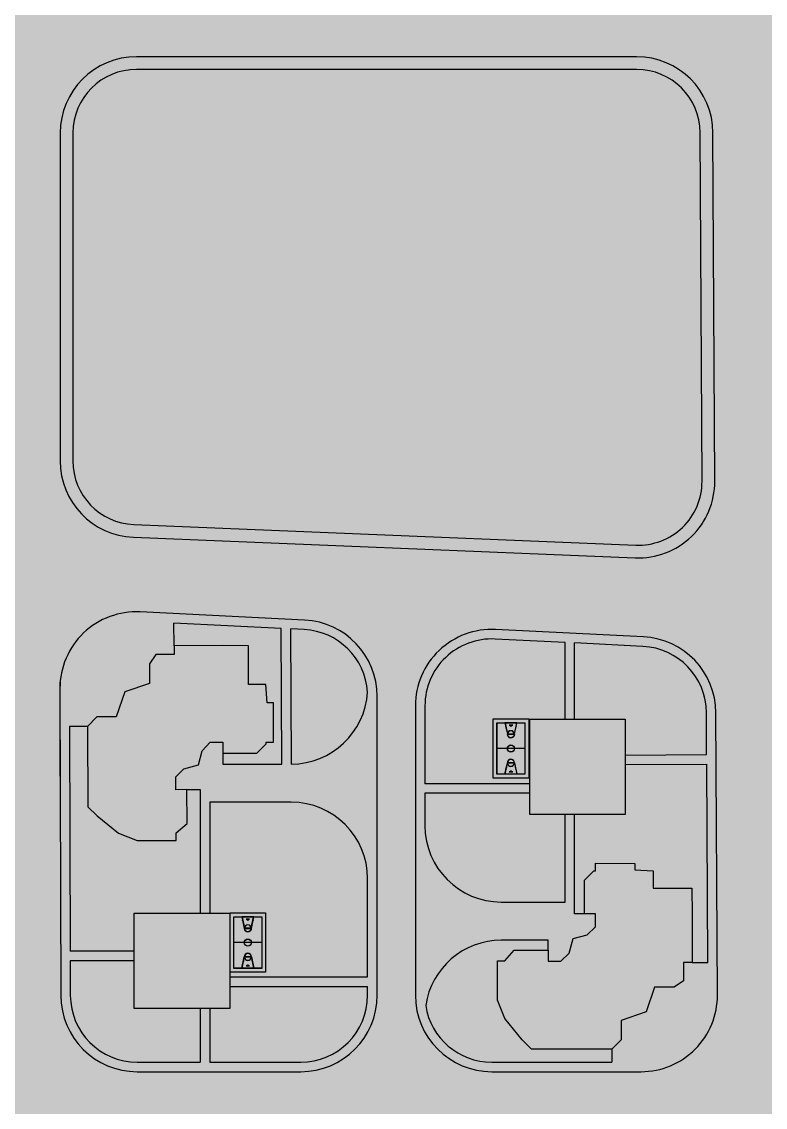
# Model space of a CAD drawing. Header units: inches. Extents: x -634 to 3638, y -6930911 to 5552.
# Drawn here: x 2070.2 to 2186.9, y 2172.8 to 2343.4 of the extents above; entities that cross this region are included whole.
import ezdxf

# ---------------------------------------------------------------- set-up
doc = ezdxf.new("R2010")
doc.units = ezdxf.units.IN
doc.header["$MEASUREMENT"] = 0
doc.layers.add('ELEV', color=134, linetype='Continuous', lineweight=18)
doc.layers.add('SPORT', color=7, linetype='Continuous')
doc.layers.add('зеленая зона', color=100, linetype='Continuous')
for name, color, linetype, true_color in [('дет.площадки', 7, 'Continuous', 0xf5eb38), ('дорога', 7, 'Continuous', 0x737373), ('жил.зона', 7, 'Continuous', 0xee6868)]:
    doc.layers.add(name, color=color, linetype=linetype, true_color=true_color)

# ---------------------------------------------------------------- blocks, each defined once
blk = doc.blocks.new('A$C6FDB6B95')
at = {"layer": 'SPORT'}
for p, q in [((-2148, 1133), (1300, 1133)), ((-2148, -936), (-2148, 1133)), ((-1918, 904), (1070, 904)), ((-1918, -706), (-1918, 904)), ((-427, -706), (-427, 904)), ((-421, -706), (-421, 904)), ((1070, 904), (1070, -706)), ((1300, 1133), (1300, -936)), ((-1920, 438), (-1256, 300)), ((-1918, -246), (-1918, 444)), ((-1918, -246), (-1918, 444)), ((-1918, 444), (-1255, 306)), ((-1721, 403), (-1720, 408)), ((-1716, 402), (-1721, 403)), ((-1720, 408), (-1715, 407)), ((-1715, 407), (-1716, 402)), ((-1620, 382), (-1619, 387)), ((-1615, 381), (-1620, 382)), ((-1619, 387), (-1613, 386)), ((-1613, 386), (-1615, 381)), ((-1519, 361), (-1518, 366)), ((-1513, 360), (-1519, 361)), ((-1518, 366), (-1512, 365)), ((-1512, 365), (-1513, 360)), ((-1277, 305), (-1276, 299)), ((-1258, -102), (-1258, 300)), ((-1252, 300), (-1252, -102)), ((-427, -418), (-427, 616)), ((-421, -418), (-421, 616)), ((1070, 444), (406, 306)), ((1071, 438), (407, 300)), ((409, -102), (409, 300)), ((429, 305), (428, 299)), ((1070, -246), (1070, 444)), ((1070, -246), (1070, 444)), ((-1256, -102), (-1920, -240)), ((-1255, -108), (-1918, -246)), ((-1277, -107), (-1276, -101)), ((406, -108), (1070, -246)), ((407, -102), (1071, -240)), ((429, -107), (428, -101)), ((1300, -936), (-2148, -936)), ((1070, -706), (-1918, -706))]:
    blk.add_line(p, q, dxfattribs=at)
for points in [[(1300, -936), (-2148, -936), (-2148, 1133), (1300, 1133)], [(1076, -711), (-1924, -711), (-1924, 909), (1076, 909)], [(-1781, 202), (-1784, 202), (-1784, -4), (-1781, -4)], [(671, 361), (669, 366), (664, 365), (665, 360)], [(772, 382), (771, 387), (765, 386), (766, 381)], [(873, 403), (872, 408), (866, 407), (868, 402)], [(932, 202), (936, 202), (936, -4), (932, -4)], [(-1721, -205), (-1720, -211), (-1715, -209), (-1716, -204)], [(-1620, -184), (-1619, -190), (-1613, -188), (-1615, -183)], [(-1519, -163), (-1518, -168), (-1512, -167), (-1513, -162)], [(671, -163), (669, -168), (664, -167), (665, -162)], [(772, -184), (771, -190), (765, -188), (766, -183)], [(873, -205), (872, -211), (866, -209), (868, -204)]]:
    blk.add_lwpolyline(points, close=True, dxfattribs=at)
blk.add_lwpolyline([(403, -102, -0.985815), (403, 300)], format="xyb", close=True, dxfattribs=at)
for centre, radius in [((-1741, 99), 25.9), ((-424, 99), 207), ((-424, 99), 201), ((892, 99), 25.9)]:
    blk.add_circle(centre, radius, dxfattribs=at)
for centre, radius, start, end in [((-1255, 99), 207, 96.21469, 263.78531), ((-1255, 99), 201, 96.21469, 263.78531), ((-1255, 99), 207, 270, 90), ((-1255, 99), 201, 270.81854, 89.18146), ((406, 99), 207, 90, 270), ((406, 99), 201, 276.21469, 83.78531), ((406, 99), 207, 276.21469, 83.78531)]:
    blk.add_arc(centre, radius, start, end, dxfattribs=at)

msp = doc.modelspace()

# ---------------------------------------------------------------- hatches: boundary and pattern name
at = {"layer": 'ELEV', "linetype": 'Continuous'}
h = msp.add_hatch(dxfattribs=at)
h.set_pattern_fill('ANSI31', color=256, scale=0.01044, style=0)
h.set_pattern_definition([(45, (1262.311104, 3366.587935), (-0.02343928418428, 0.02343928418428), [])])
edge = h.paths.add_edge_path()
edge.add_ellipse((1445.78234, 3471.96182), major_axis=(0, 6932302.83262), ratio=0.00000001506, start_angle=89.999976115149, end_angle=270.000023884851)
edge.add_line((1445.67794, 3474.85168), (1445.67794, 3528.48347))
edge.add_line((1445.67794, 3528.48347), (1445.88675, 3528.48347))
edge.add_line((1445.88675, 3528.48347), (1445.88675, 3474.85168))
at = {"layer": 'дорога', "true_color": 0x636466}
h = msp.add_hatch(color=251, dxfattribs=at)
h.dxf.hatch_style = 1
h.paths.add_polyline_path([(2388.16199, 2558.76151), (1900.91547, 2558.76151), (1902.62868, 2138.1204), (2321.55774, 2041.40864), (2361.66137, 2215.12663), (2374.93753, 2332.70619)])
at = {"layer": 'дорога', "true_color": 0x939598}
h = msp.add_hatch(color=252, dxfattribs=at)
h.dxf.hatch_style = 1
edge = h.paths.add_edge_path()
edge.add_arc((2166.73189, 2325.89562), 12, 0.2948023, 90)
edge.add_line((2166.73189, 2337.89562), (2088.20321, 2337.89562))
edge.add_arc((2088.20321, 2325.89562), 12, 90, 180)
edge.add_line((2076.20321, 2325.89562), (2076.20321, 2274.37649))
edge.add_arc((2088.20321, 2274.37649), 12, 180, 267.6467771)
edge.add_line((2087.71049, 2262.38661), (2166.52092, 2259.14793))
edge.add_arc((2167.01364, 2271.13781), 12, 267.6467771, 360.2948023)
edge.add_line((2179.01348, 2271.19955), (2178.73173, 2325.95737))
at = {"layer": 'дорога', "true_color": 0x58ba48}
h = msp.add_hatch(color=85, dxfattribs=at)
h.dxf.hatch_style = 1
h.paths.add_polyline_path([(2176.73176, 2325.94708, 0.412707349), (2166.73189, 2335.89562), (2088.20321, 2335.89562, 0.414213562), (2078.20321, 2325.89562), (2078.20321, 2274.37649, 0.402234529), (2087.79261, 2264.38493), (2166.60304, 2261.14624, 0.427815842), (2177.0135, 2271.18926)])
at = {"layer": 'дорога', "true_color": 0x136734}
h = msp.add_hatch(color=116, dxfattribs=at)
h.dxf.hatch_style = 1
h.paths.add_polyline_path([(2176.73176, 2325.94708, 0.412707349), (2166.73189, 2335.89562), (2088.20321, 2335.89562, 0.414213562), (2078.20321, 2325.89562), (2078.20321, 2274.37649, 0.402234529), (2087.79261, 2264.38493), (2166.60304, 2261.14624, 0.427815842), (2177.0135, 2271.18926)])
at = {"layer": 'дорога', "true_color": 0x939598}
h = msp.add_hatch(color=252, dxfattribs=at)
h.dxf.hatch_style = 1
h.paths.add_polyline_path([(2125.98822, 2237.38975, 0.399775531), (2114.58252, 2249.37503), (2088.76133, 2250.65538, 0.429575803), (2076.16708, 2238.63868), (2076.29347, 2190.37328, 0.413446751), (2088.29343, 2178.40471), (2113.98822, 2178.40471, 0.414213562), (2125.98822, 2190.40471)])
h.paths.add_polyline_path([(2124.48822, 2208.7457), (2124.48822, 2193.2936), (2102.84086, 2193.2936), (2102.84086, 2191.7936), (2124.48822, 2191.7936), (2124.48822, 2190.40471, -0.414213562), (2113.98822, 2179.90471), (2099.69146, 2179.90471), (2099.69146, 2188.30967), (2098.19146, 2188.30967), (2098.19146, 2179.90471), (2088.29343, 2179.90471, -0.413446751), (2077.79347, 2190.37721), (2077.77923, 2195.81613), (2087.84086, 2195.84248), (2087.84086, 2197.34249), (2077.7753, 2197.31613), (2077.68271, 2232.67078), (2080.49588, 2232.67078), (2081.95147, 2234.143), (2085.01266, 2234.15813), (2086.33136, 2238.06895), (2090.22766, 2239.42392), (2090.21694, 2242.48839), (2091.21229, 2243.95617), (2091.67254, 2243.95845), (2094.09936, 2243.97044), (2094.09413, 2245.32635), (2094.06538, 2248.89053), (2110.91972, 2248.0548), (2111.02611, 2226.7457), (2101.77461, 2226.7457), (2101.77461, 2228.44957), (2101.76611, 2230.1681), (2099.75187, 2230.15814), (2098.49298, 2228.82854), (2097.91607, 2226.6316), (2095.6299, 2226.00127), (2094.37155, 2224.73138), (2094.38531, 2222.71399), (2096.10399, 2222.72248), (2098.19146, 2222.72248), (2098.19146, 2203.30967), (2099.69146, 2203.30967), (2099.69146, 2220.7457), (2112.48822, 2220.7457, -0.414213562)], flags=16)
h.paths.add_polyline_path([(2112.52613, 2226.74576), (2112.52613, 2226.7457), (2112.48822, 2226.7457, 0.000789804), (2112.52613, 2226.74576), (2112.42011, 2247.98041), (2114.50823, 2247.87687, -0.381777834), (2124.46775, 2238.04508, -0.396290806)], flags=16)
at = {"layer": 'дорога', "true_color": 0x58ba48}
h = msp.add_hatch(color=85, dxfattribs=at)
h.dxf.hatch_style = 1
h.paths.add_polyline_path([(2110.91972, 2248.0548), (2094.06538, 2248.89053), (2094.09413, 2245.32635), (2101.69139, 2245.36081), (2105.76304, 2245.32635), (2105.79237, 2239.23429), (2108.5061, 2239.24217), (2108.69872, 2236.3484), (2109.69595, 2236.35285), (2109.72631, 2230.20721), (2108.55037, 2230.20162), (2108.55164, 2229.94577), (2107.09604, 2228.47586), (2101.77461, 2228.44957), (2101.77461, 2226.7457), (2111.02611, 2226.7457)])
h = msp.add_hatch(color=85, dxfattribs=at)
h.dxf.hatch_style = 1
h.paths.add_polyline_path([(2114.50823, 2247.87687), (2112.42011, 2247.98041), (2112.52613, 2226.74576, 0.396290806), (2124.46775, 2238.04508, 0.381777834)])
at = {"layer": 'дорога', "true_color": 0x939598}
h = msp.add_hatch(color=252, dxfattribs=at)
h.dxf.hatch_style = 1
edge = h.paths.add_edge_path()
edge.add_arc((2167.20086, 2234.75118), 12, 0.2948023, 83.1613687)
edge.add_line((2168.62974, 2246.6658), (2144.58252, 2247.88746))
edge.add_arc((2143.98822, 2235.90219), 12, 87.1612857, 180)
edge.add_line((2131.98822, 2235.90219), (2131.98822, 2190.40471))
edge.add_arc((2143.98822, 2190.40471), 12, 180, 270)
edge.add_line((2143.98822, 2178.40471), (2167.42903, 2178.40471))
edge.add_arc((2167.42903, 2190.40471), 12, 270, 360.2948023)
edge.add_line((2179.42887, 2190.46645), (2179.2007, 2234.81292))
at = {"layer": 'дорога', "true_color": 0xcd6928}
h = msp.add_hatch(color=32, dxfattribs=at)
h.dxf.hatch_style = 1
h.paths.add_polyline_path([(2109.69595, 2236.35285), (2108.69872, 2236.3484), (2108.5061, 2239.24217), (2105.79237, 2239.23429), (2105.76304, 2245.32635), (2101.69139, 2245.36081), (2094.09413, 2245.32635), (2094.09936, 2243.97044), (2091.67254, 2243.95845), (2091.21229, 2243.95617), (2090.21694, 2242.48839), (2090.22766, 2239.42392), (2086.33136, 2238.06895), (2085.01266, 2234.15813), (2081.95147, 2234.143), (2080.49588, 2232.67078), (2080.55831, 2220.03787), (2082.02836, 2218.58227), (2085.37314, 2215.88417), (2088.27358, 2214.7234), (2094.42464, 2214.75379), (2094.41883, 2215.92973), (2096.13028, 2217.4012), (2096.10399, 2222.72248), (2094.38531, 2222.71399), (2094.37155, 2224.73138), (2095.6299, 2226.00127), (2097.91607, 2226.6316), (2098.49298, 2228.82854), (2099.75187, 2230.15814), (2101.76611, 2230.1681), (2101.77461, 2228.44957), (2107.09604, 2228.47586), (2108.55164, 2229.94577), (2108.55037, 2230.20162), (2109.72631, 2230.20721)])
at = {"layer": 'дорога', "true_color": 0x58ba48}
h = msp.add_hatch(color=85, dxfattribs=at)
h.dxf.hatch_style = 1
h.paths.add_polyline_path([(2155.49873, 2245.84433), (2144.50823, 2246.3893, 0.428800516), (2133.48822, 2235.90219), (2133.48822, 2223.65014), (2149.95707, 2223.65014), (2149.95707, 2233.80616), (2155.49873, 2233.80616)])
h.paths.add_polyline_path([(2149.78593, 2233.83931), (2149.78593, 2224.52896), (2144.19972, 2224.52896), (2144.19972, 2233.83931)], flags=16)
h.paths.add_polyline_path([(2149.18076, 2233.23413), (2149.18076, 2225.13413), (2144.80489, 2225.13413), (2144.80489, 2233.23413)], flags=0)
h.paths.add_polyline_path([(2146.07764, 2233.21862), (2146.07698, 2233.22177), (2146.06179, 2233.21862)], flags=0)
h.paths.add_polyline_path([(2149.16524, 2225.14965), (2146.07764, 2225.14965), (2146.07698, 2225.14649), (2146.06179, 2225.14965), (2144.82041, 2225.14965), (2144.82041, 2229.19189), (2146.43426, 2229.19189, -0.986204438), (2147.55139, 2229.19189), (2148.38956, 2229.19189), (2149.16524, 2229.19189)], flags=0)
h.paths.add_polyline_path([(2147.53274, 2231.48517), (2147.54816, 2231.48685, 0.897017361), (2146.43749, 2231.48685), (2146.45291, 2231.48517, -0.897017361)], flags=0)
h.paths.add_polyline_path([(2147.92386, 2233.21862), (2147.81337, 2232.68687), (2147.82856, 2232.68371), (2147.8254, 2232.66852), (2147.76858, 2232.4109), (2147.77173, 2232.41025), (2147.76858, 2232.39505), (2147.71087, 2232.13762), (2147.71491, 2232.13678), (2147.71175, 2232.12158), (2147.55145, 2231.42637, -1.006968894), (2146.43426, 2231.43413), (2147.53721, 2231.43413), (2147.90801, 2233.21862)], flags=0)
h.paths.add_polyline_path([(2147.27214, 2232.85551), (2147.27214, 2232.8462), (2146.99283, 2232.80896, -0.414213562), (2147.06265, 2232.73913, -1), (2146.923, 2232.73913, -0.414213562), (2146.99283, 2232.80896), (2146.76938, 2232.8462), (2146.71352, 2232.8462), (2146.71352, 2232.85551)], flags=0)
h.paths.add_polyline_path([(2146.17228, 2232.68687), (2146.17544, 2232.67168), (2146.16025, 2232.66852), (2146.15709, 2232.68371)], flags=0)
h.paths.add_polyline_path([(2146.22911, 2232.4134), (2146.23227, 2232.39821), (2146.21707, 2232.39505), (2146.21392, 2232.41025)], flags=0)
h.paths.add_polyline_path([(2146.28593, 2232.13993), (2146.28909, 2232.12474), (2146.2739, 2232.12158), (2146.27074, 2232.13678)], flags=0)
h.paths.add_polyline_path([(2147.53587, 2231.41862, -0.985814884), (2146.44978, 2231.41862)], flags=0)
h.paths.add_polyline_path([(2147.53587, 2229.17637), (2146.44978, 2229.17637, 0.985814884)], flags=0)
h.paths.add_polyline_path([(2147.90801, 2225.14965), (2147.92386, 2225.14965), (2147.81337, 2225.6814), (2147.79817, 2225.67824)], flags=0)
h.paths.add_polyline_path([(2146.45291, 2226.8831), (2146.43749, 2226.88142, 0.897017361), (2147.54816, 2226.88142), (2147.53274, 2226.8831, -0.897017361)], flags=0)
h.paths.add_polyline_path([(2147.55139, 2226.93413), (2146.43426, 2226.93413, -1.013986693)], flags=0)
h.paths.add_polyline_path([(2147.53587, 2226.94965), (2146.44978, 2226.94965, -0.985814884)], flags=0)
h.paths.add_polyline_path([(2147.71175, 2226.24668), (2147.71491, 2226.23149), (2147.69972, 2226.22833), (2147.69656, 2226.24353)], flags=0)
h.paths.add_polyline_path([(2147.76858, 2225.97321), (2147.77173, 2225.95802), (2147.75654, 2225.95486), (2147.75339, 2225.97006)], flags=0)
h.paths.add_polyline_path([(2146.28909, 2226.24353), (2146.28593, 2226.22833), (2146.27074, 2226.23149), (2146.2739, 2226.24668)], flags=0)
h.paths.add_polyline_path([(2146.23227, 2225.97006), (2146.22911, 2225.95486), (2146.21392, 2225.95802), (2146.21707, 2225.97321)], flags=0)
h.paths.add_polyline_path([(2147.06265, 2225.62913, -0.414213562), (2146.99283, 2225.55931), (2147.21627, 2225.52206), (2147.27214, 2225.52206), (2147.27214, 2225.51275), (2146.71352, 2225.51275), (2146.71352, 2225.52206), (2146.99283, 2225.55931, -0.414213562), (2146.923, 2225.62913, -1)], flags=0)
h.paths.add_polyline_path([(2146.17544, 2225.69659), (2146.17228, 2225.6814), (2146.15709, 2225.68455), (2146.16025, 2225.69975)], flags=0)
h = msp.add_hatch(color=85, dxfattribs=at)
h.dxf.hatch_style = 1
h.paths.add_polyline_path([(2167.72087, 2245.23829), (2156.99873, 2245.76995), (2156.99873, 2233.80616), (2164.95707, 2233.80616), (2164.95707, 2228.16508), (2177.73454, 2228.23082), (2177.70072, 2234.8052, 0.398284399)])
at = {"layer": 'дорога', "true_color": 0xf4ee51}
h = msp.add_hatch(color=41, dxfattribs=at)
h.dxf.hatch_style = 1
h.paths.add_polyline_path([(2164.95707, 2233.80616), (2149.95707, 2233.80616), (2149.95707, 2218.80616), (2164.95707, 2218.80616)])
at = {"layer": 'дорога', "true_color": 0x58ba48}
h = msp.add_hatch(color=85, dxfattribs=at)
h.dxf.hatch_style = 1
h.paths.add_polyline_path([(2098.19146, 2222.72248), (2096.10399, 2222.72248), (2096.13028, 2217.4012), (2094.41883, 2215.92973), (2094.42464, 2214.75379), (2088.27358, 2214.7234), (2085.37314, 2215.88417), (2082.02836, 2218.58227), (2080.55831, 2220.03787), (2080.49588, 2232.67078), (2077.68271, 2232.67078), (2077.7753, 2197.31613), (2087.84086, 2197.34249), (2087.84086, 2203.30967), (2098.19146, 2203.30967)])
h = msp.add_hatch(color=85, dxfattribs=at)
h.dxf.hatch_style = 1
h.paths.add_polyline_path([(2177.74226, 2226.73084), (2164.95707, 2226.66506), (2164.95707, 2218.80616), (2156.99873, 2218.80616), (2156.99873, 2203.1989), (2158.55839, 2203.1989), (2158.56923, 2208.52038), (2160.0349, 2209.98025), (2160.29076, 2209.97972), (2160.29293, 2211.15567), (2166.43863, 2211.14316), (2166.43708, 2210.14592), (2169.33139, 2209.96171), (2169.33139, 2207.24796), (2175.42352, 2207.23634), (2175.4698, 2203.1648), (2175.45741, 2195.56747), (2177.90254, 2195.58005)])
h = msp.add_hatch(color=85, dxfattribs=at)
h.dxf.hatch_style = 1
h.paths.add_polyline_path([(2155.49873, 2218.80616), (2149.95707, 2218.80616), (2149.95707, 2222.15014), (2133.48822, 2222.15014), (2133.48822, 2217.06526, 0.414213562), (2145.48822, 2205.06526), (2155.49873, 2205.06526)])
h = msp.add_hatch(color=85, dxfattribs=at)
h.dxf.hatch_style = 1
h.paths.add_polyline_path([(2124.48822, 2208.7457, 0.414213562), (2112.48822, 2220.7457), (2099.69146, 2220.7457), (2099.69146, 2203.30967), (2102.84086, 2203.30967), (2102.88374, 2203.30992), (2102.88374, 2203.34281), (2108.46995, 2203.34281), (2108.46995, 2194.03247), (2102.84086, 2194.03247), (2102.84086, 2193.2936), (2124.48822, 2193.2936)])
at = {"layer": 'дорога', "true_color": 0xcd6928}
h = msp.add_hatch(color=32, dxfattribs=at)
h.dxf.hatch_style = 1
h.paths.add_polyline_path([(2175.4698, 2203.1648), (2175.42352, 2207.23634), (2169.33139, 2207.24796), (2169.33139, 2209.96171), (2166.43708, 2210.14592), (2166.43863, 2211.14316), (2160.29293, 2211.15567), (2160.29076, 2209.97972), (2160.0349, 2209.98025), (2158.56923, 2208.52038), (2158.55839, 2203.1989), (2160.27694, 2203.1954), (2160.27284, 2201.18113), (2158.94689, 2199.91838), (2156.75164, 2199.3351), (2156.12795, 2197.04711), (2154.86172, 2195.78507), (2152.8443, 2195.79297), (2152.8478, 2197.51167), (2147.52646, 2197.5225), (2146.05997, 2195.80679), (2144.88402, 2195.80918), (2144.87149, 2189.65806), (2146.04069, 2186.761), (2148.74849, 2183.42407), (2150.20836, 2181.95825), (2162.8414, 2181.93252), (2164.30938, 2183.39238), (2164.31561, 2186.4536), (2168.22259, 2187.78365), (2169.56624, 2191.68387), (2172.63073, 2191.68206), (2174.09561, 2192.68166), (2174.09655, 2193.14192), (2174.10149, 2195.56876), (2175.45741, 2195.56747)])
at = {"layer": 'дорога', "true_color": 0xf4ee51}
h = msp.add_hatch(color=41, dxfattribs=at)
h.dxf.hatch_style = 1
h.paths.add_polyline_path([(2102.84086, 2203.30967), (2087.84086, 2203.30967), (2087.84086, 2188.30967), (2102.84086, 2188.30967)])
at = {"layer": 'дорога', "true_color": 0x58ba48}
h = msp.add_hatch(color=85, dxfattribs=at)
h.dxf.hatch_style = 1
h.paths.add_polyline_path([(2144.87149, 2189.65806), (2144.88402, 2195.80918), (2146.05997, 2195.80679), (2147.52646, 2197.5225), (2152.8478, 2197.51167), (2152.8478, 2199.06526), (2145.48822, 2199.06526, 0.372549758), (2133.61296, 2188.79102, 0.369710172), (2143.98822, 2179.90471), (2162.8414, 2179.90471), (2162.8414, 2181.93252), (2150.20836, 2181.95825), (2148.74849, 2183.42407), (2146.04069, 2186.761)])
h = msp.add_hatch(color=85, dxfattribs=at)
h.dxf.hatch_style = 1
h.paths.add_polyline_path([(2098.19146, 2188.30967), (2087.84086, 2188.30967), (2087.84086, 2195.84248), (2077.77923, 2195.81613), (2077.79347, 2190.37721, 0.413446751), (2088.29343, 2179.90471), (2098.19146, 2179.90471)])
h = msp.add_hatch(color=85, dxfattribs=at)
h.dxf.hatch_style = 1
h.paths.add_polyline_path([(2124.48822, 2190.40471), (2124.48822, 2191.7936), (2102.84086, 2191.7936), (2102.84086, 2188.30967), (2099.69146, 2188.30967), (2099.69146, 2179.90471), (2113.98822, 2179.90471, 0.414213562)])

# ---------------------------------------------------------------- linework, layer by layer
at = {"layer": 'дет.площадки'}
for points in [[(2149.95707, 2233.80616), (2164.95707, 2233.80616), (2164.95707, 2218.80616), (2149.95707, 2218.80616)], [(2087.84086, 2203.30967), (2102.84086, 2203.30967), (2102.84086, 2188.30967), (2087.84086, 2188.30967)]]:
    msp.add_lwpolyline(points, close=True, dxfattribs=at)
at = {"layer": 'дорога'}
for p, q in [((2094.09413, 2245.32635), (2094.06538, 2248.89053)), ((2111.02611, 2226.7457), (2110.91972, 2248.0548)), ((2112.52613, 2226.7457), (2112.42011, 2247.98041)), ((2156.99873, 2247.2718), (2156.99873, 2247.31196)), ((2155.49873, 2233.80616), (2155.49873, 2245.84433)), ((2156.99873, 2233.80616), (2156.99873, 2245.76995)), ((2076.20321, 2224.82656), (2076.20321, 2239.60117)), ((2080.49588, 2232.67078), (2077.68271, 2232.67078)), ((2101.77461, 2228.44957), (2101.77461, 2226.7457)), ((2164.95707, 2228.16508), (2177.73454, 2228.23082)), ((2101.77461, 2226.7457), (2111.02611, 2226.7457)), ((2164.96479, 2226.6651), (2177.74226, 2226.73084)), ((2149.95707, 2223.65014), (2133.48822, 2223.65014)), ((2096.10399, 2222.72248), (2098.19146, 2222.72248)), ((2098.19146, 2222.72248), (2098.19146, 2203.30967)), ((2149.95707, 2222.15014), (2133.48822, 2222.15014)), ((2099.69146, 2220.7457), (2099.69146, 2203.30967)), ((2155.49873, 2205.06526), (2155.49873, 2218.80616)), ((2156.99873, 2203.1989), (2156.99873, 2218.80616)), ((2158.55839, 2203.1989), (2156.99873, 2203.1989)), ((2152.8478, 2197.51167), (2152.8478, 2199.06526)), ((2087.84086, 2197.34249), (2077.7753, 2197.31613)), ((2087.84479, 2195.84249), (2077.77923, 2195.81613)), ((2175.45741, 2195.56747), (2177.90254, 2195.58005)), ((2102.84086, 2193.2936), (2124.48822, 2193.2936)), ((2102.84086, 2191.7936), (2124.48822, 2191.7936)), ((2098.19146, 2188.30967), (2098.19146, 2179.90471)), ((2099.69146, 2188.30967), (2099.69146, 2179.90471)), ((2162.8414, 2181.93252), (2162.8414, 2179.90471))]:
    msp.add_line(p, q, dxfattribs=at)
for points in [[(2178.73173, 2325.95737, 0.412707349), (2166.73189, 2337.89562), (2088.20321, 2337.89562, 0.414213562), (2076.20321, 2325.89562), (2076.20321, 2274.37649, 0.402234529), (2087.71049, 2262.38661), (2166.52092, 2259.14793, 0.427815842), (2179.01348, 2271.19955), (2178.73173, 2325.95737)], [(2125.98822, 2237.38975, 0.399775531), (2114.58252, 2249.37503), (2088.76133, 2250.65538, 0.429575803), (2076.16708, 2238.63868), (2076.29347, 2190.37328, 0.413446751), (2088.29343, 2178.40471), (2113.98822, 2178.40471, 0.414213562), (2125.98822, 2190.40471), (2125.98822, 2237.38975)], [(2124.46775, 2238.04508, 0.381777834), (2114.50823, 2247.87687), (2112.42011, 2247.98041)], [(2131.98822, 2190.40471, 0.414213562), (2143.98822, 2178.40471), (2167.42903, 2178.40471, 0.415721382), (2179.42887, 2190.46645), (2179.2007, 2234.81292, 0.398284399), (2167.79515, 2246.73645), (2144.58252, 2247.88746, 0.428800516), (2131.98822, 2235.90219), (2131.98822, 2190.40471)], [(2155.49873, 2245.84433), (2144.50823, 2246.3893, 0.428800516), (2133.48822, 2235.90219), (2133.48822, 2223.65014)], [(2177.73454, 2228.23082), (2177.70072, 2234.8052, 0.398284399), (2167.72087, 2245.23829), (2156.99873, 2245.76995)], [(2112.52613, 2226.7457), (2112.48822, 2226.7457, 0.397204932), (2124.46775, 2238.04508, 0.397204932)], [(2133.48822, 2222.15014), (2133.48822, 2217.06526, 0.414213562), (2145.48822, 2205.06526), (2155.49873, 2205.06526)], [(2124.48822, 2193.2936), (2124.48822, 2208.7457, 0.414213562), (2112.48822, 2220.7457), (2099.69146, 2220.7457)], [(2152.8478, 2199.06526), (2145.48822, 2199.06526, 0.372549758), (2133.61296, 2188.79102), (2133.61296, 2188.79102, 0.369710172), (2143.98822, 2179.90471), (2162.8414, 2179.90471)], [(2077.77923, 2195.81613), (2077.79347, 2190.37721, 0.413446751), (2088.29343, 2179.90471), (2098.19146, 2179.90471)], [(2099.69146, 2179.90471), (2113.98822, 2179.90471, 0.414213562), (2124.48822, 2190.40471), (2124.48822, 2191.7936)]]:
    msp.add_lwpolyline(points, format="xyb", dxfattribs=at)
for points in [[(2110.91972, 2248.0548), (2094.06538, 2248.89053)], [(2077.68271, 2232.67078), (2077.7753, 2197.31613)], [(2177.90254, 2195.58005), (2177.74226, 2226.73084)]]:
    msp.add_lwpolyline(points, dxfattribs=at)
at = {"layer": 'жил.зона', "ltscale": 100}
for points in [[(2085.01266, 2234.15813), (2081.95147, 2234.143), (2080.49588, 2232.67078), (2080.55831, 2220.03787), (2082.02836, 2218.58227), (2085.37314, 2215.88417), (2088.27358, 2214.7234), (2094.42464, 2214.75379), (2094.41883, 2215.92973), (2096.13028, 2217.4012), (2096.10399, 2222.72248), (2094.38531, 2222.71399), (2094.37155, 2224.73138), (2095.6299, 2226.00127), (2097.91607, 2226.6316), (2098.49298, 2228.82854), (2099.75187, 2230.15814), (2101.76611, 2230.1681), (2101.77461, 2228.44957), (2107.09604, 2228.47586), (2108.55164, 2229.94577), (2108.55037, 2230.20162), (2109.72631, 2230.20721), (2109.69595, 2236.35285), (2108.69872, 2236.3484), (2108.5061, 2239.24217), (2105.79237, 2239.23429), (2105.76304, 2245.32635), (2101.69139, 2245.36081), (2094.09413, 2245.32635), (2094.09936, 2243.97044), (2091.67254, 2243.95845), (2091.21229, 2243.95617), (2090.21694, 2242.48839), (2090.22766, 2239.42392), (2086.33136, 2238.06895), (2085.01266, 2234.15813)], [(2164.31561, 2186.4536), (2164.30938, 2183.39238), (2162.8414, 2181.93252), (2150.20836, 2181.95825), (2148.74849, 2183.42407), (2146.04069, 2186.761), (2144.87149, 2189.65806), (2144.88402, 2195.80918), (2146.05997, 2195.80679), (2147.52646, 2197.5225), (2152.8478, 2197.51167), (2152.8443, 2195.79297), (2154.86172, 2195.78507), (2156.12795, 2197.04711), (2156.75164, 2199.3351), (2158.94689, 2199.91838), (2160.27284, 2201.18113), (2160.27694, 2203.1954), (2158.55839, 2203.1989), (2158.56923, 2208.52038), (2160.0349, 2209.98025), (2160.29076, 2209.97972), (2160.29293, 2211.15567), (2166.43863, 2211.14316), (2166.43708, 2210.14592), (2169.33139, 2209.96171), (2169.33139, 2207.24796), (2175.42352, 2207.23634), (2175.4698, 2203.1648), (2175.45741, 2195.56747), (2174.10149, 2195.56876), (2174.09655, 2193.14192), (2174.09561, 2192.68166), (2172.63073, 2191.68206), (2169.56624, 2191.68387), (2168.22259, 2187.78365), (2164.31561, 2186.4536)]]:
    msp.add_lwpolyline(points, dxfattribs=at)
at = {"layer": 'зеленая зона'}
msp.add_lwpolyline([(2176.73176, 2325.94708, 0.412707349), (2166.73189, 2335.89562), (2088.20321, 2335.89562, 0.414213562), (2078.20321, 2325.89562), (2078.20321, 2274.37649, 0.402234529), (2087.79261, 2264.38493), (2166.60304, 2261.14624, 0.427815842), (2177.0135, 2271.18926)], format="xyb", close=True, dxfattribs=at)

# ---------------------------------------------------------------- block references
at = {"layer": 'дет.площадки', "xscale": 0.002700000000004366, "yscale": 0.002700000000004366, "zscale": 0.002700000000004366, "rotation": 90}
for p in [(2147.25999, 2230.32942), (2105.944, 2199.83293)]:
    msp.add_blockref('A$C6FDB6B95', p, dxfattribs=at)

doc.saveas('drawing.dxf')
